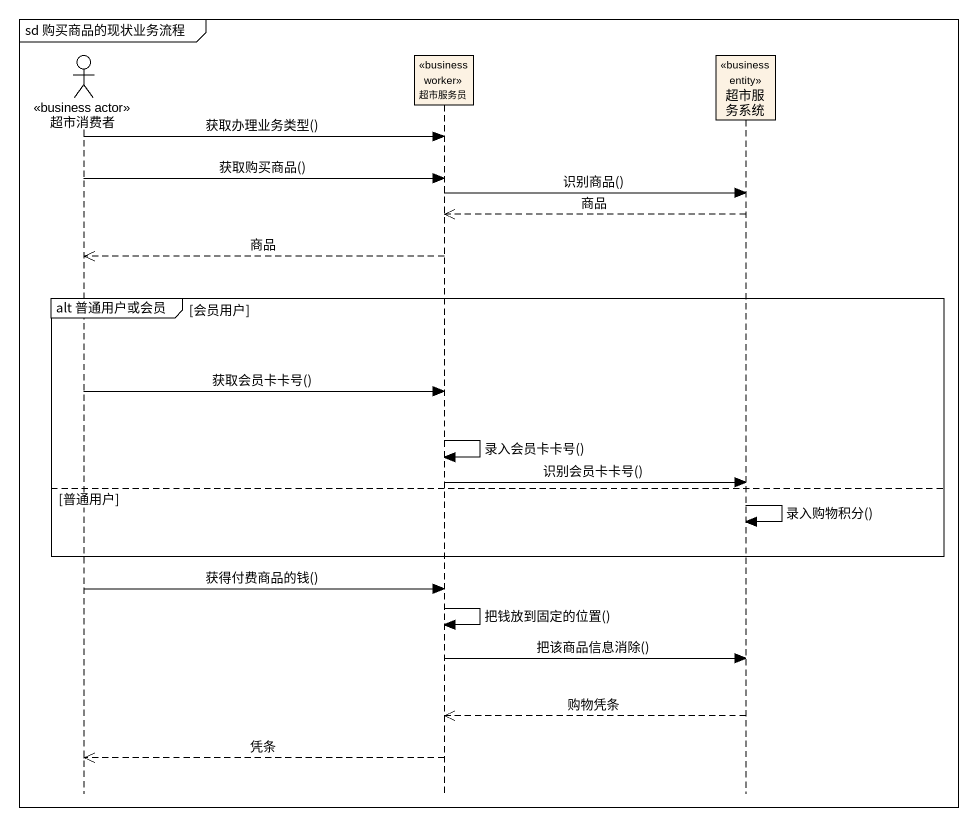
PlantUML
@startuml
mainframe sd 购买商品的现状业务流程
hide footbox
actor 超市消费者 <<business actor>>
participant 超市服务员 <<business worker>>
participant 超市服务系统 <<business entity>>

超市消费者 -> 超市服务员 : 获取办理业务类型()
超市消费者 -> 超市服务员 : 获取购买商品()
超市服务员 -> 超市服务系统 : 识别商品()
超市服务系统 -->> 超市服务员 : 商品
超市服务员 -->> 超市消费者 : 商品
group alt 普通用户或会员 [会员用户]
  超市消费者 -> 超市服务员 : 获取会员卡卡号()
  超市服务员 -> 超市服务员 : 录入会员卡卡号()
  超市服务员 -> 超市服务系统 : 识别会员卡卡号()
else 普通用户
  超市服务系统 -> 超市服务系统 : 录入购物积分()
end
超市消费者 -> 超市服务员 : 获得付费商品的钱()
超市服务员 -> 超市服务员 : 把钱放到固定的位置()
超市服务员 -> 超市服务系统 : 把该商品信息消除()
超市服务系统 -->> 超市服务员 : 购物凭条
超市服务员 -->> 超市消费者 : 凭条
@enduml
